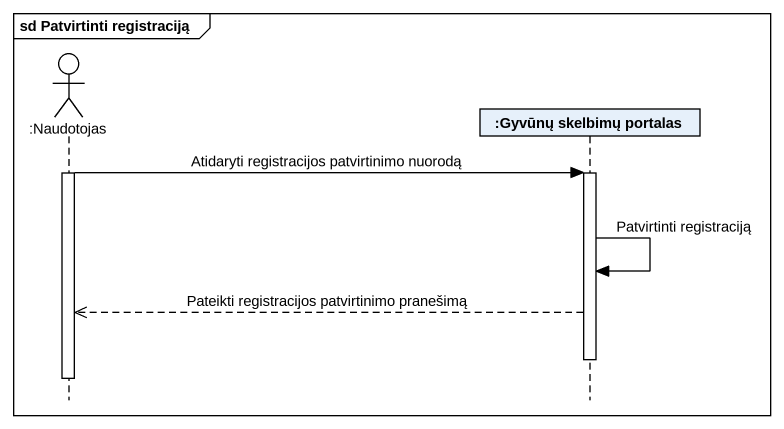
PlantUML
@startuml
mainframe sd Patvirtinti registraciją
hide footbox
actor ":Naudotojas" as Naudotojas
participant ":Gyvūnų skelbimų portalas" as Gyvūnų_skelbimų_portalas

activate Naudotojas
Naudotojas -> Gyvūnų_skelbimų_portalas : Atidaryti registracijos patvirtinimo nuorodą
activate Gyvūnų_skelbimų_portalas
Gyvūnų_skelbimų_portalas -> Gyvūnų_skelbimų_portalas : Patvirtinti registraciją
Gyvūnų_skelbimų_portalas -->> Naudotojas : Pateikti registracijos patvirtinimo pranešimą
deactivate Gyvūnų_skelbimų_portalas
deactivate Naudotojas
@enduml
